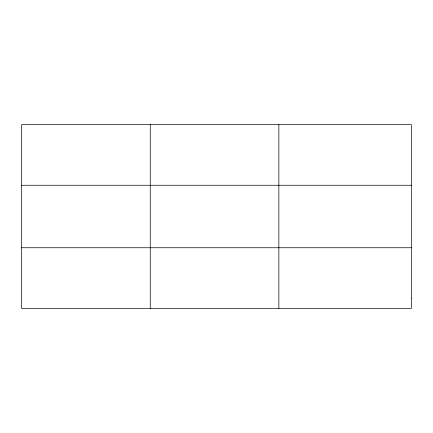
<?xml version="1.0" encoding="UTF-8"?>
<svg xmlns="http://www.w3.org/2000/svg" width="433" height="433" viewBox="0 0 433 433"><rect width="100%" height="100%" fill="white"/><g stroke="black" fill="none" stroke-linecap="round" stroke-linejoin="round"><path stroke-width="0.65" d="M150.251 124.596L150.251 308.404M278.852 124.596L278.852 308.404M21.65 185.254L411.35 185.254M21.65 247.746L411.35 247.746M411.35 298.294L411.35 308.404L21.65 308.404L21.65 124.596L411.35 124.596L411.35 298.294"/></g></svg>
